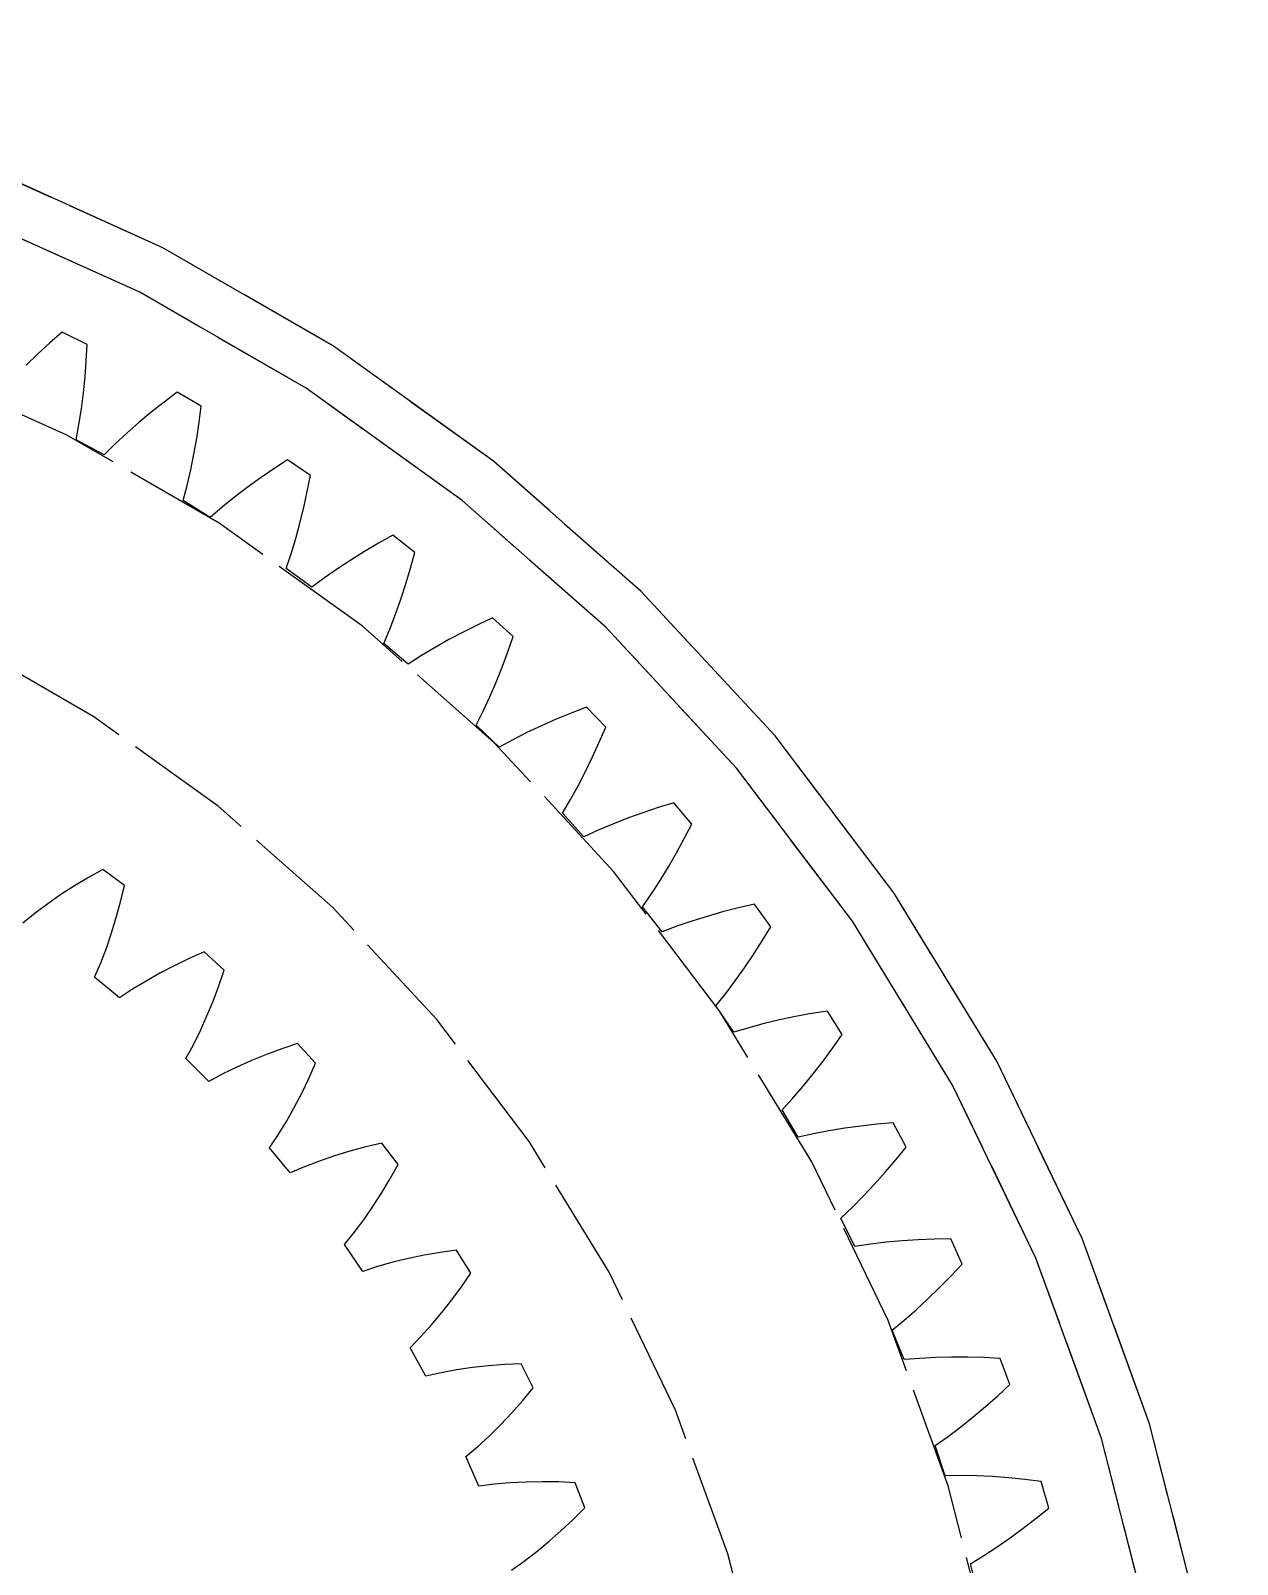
# Model space of a CAD drawing. Header units: millimetres. Extents: x -31 to 125, y -47 to 96.
# Drawn here: x 9.59 to 24.62, y 5.51 to 24.62 of the extents above; entities that cross this region are included whole.
import ezdxf

# ---------------------------------------------------------------- set-up
doc = ezdxf.new("R2010")
doc.units = ezdxf.units.MM
doc.linetypes.add('DASHED', pattern=[1.524, 1.27, -0.254])
doc.layers.add('HIDDEN', color=8, linetype='DASHED')
doc.layers.add('VISIBLE', color=7, linetype='CONTINUOUS')

msp = doc.modelspace()

# ---------------------------------------------------------------- linework, layer by layer
at = {"layer": 'HIDDEN'}
for points in [[(24.625, 0), (24.50263, 2.45186), (24.13675, 4.87935), (23.53098, 7.25835), (22.69135, 9.56521), (21.62621, 11.777), (20.34613, 13.87176), (18.86384, 15.82864), (17.19408, 17.62822), (15.35344, 19.2526), (13.3602, 20.68564), (11.23419, 21.91309), (8.99652, 22.92277), (6.66945, 23.70462), (4.27609, 24.25089), (1.84023, 24.55614), (-0.61392, 24.61735), (-3.06196, 24.43389), (-5.47958, 24.0076), (-7.84273, 23.34271)], [(24, 0), (23.88074, 2.38963), (23.52414, 4.75551), (22.93375, 7.07412), (22.11543, 9.32244), (21.07732, 11.4781), (19.82973, 13.51968), (18.38507, 15.4269), (16.75768, 17.1808), (14.96376, 18.76396), (13.02111, 20.16062), (10.94906, 21.35692), (8.76818, 22.34097), (6.50017, 23.10298), (4.16756, 23.63539), (1.79352, 23.93289), (-0.59834, 23.99254), (-2.98425, 23.81374), (-5.3405, 23.39827), (-7.64368, 22.75026)], [(22, 0), (21.89068, 2.19049), (21.56379, 4.35922), (21.0226, 6.48461), (20.27248, 8.54557), (19.32087, 10.52159), (18.17725, 12.39304), (16.85298, 14.14133), (15.36121, 15.74907), (13.71678, 17.20029), (11.93602, 18.48057), (10.03663, 19.57718), (8.0375, 20.47922), (5.95849, 21.17773), (3.82026, 21.66577), (1.64406, 21.93848), (-0.54848, 21.99316), (-2.73556, 21.82926), (-4.89546, 21.44841), (-7.00671, 20.8544)], [(22, 0), (21.89068, 2.19049), (21.56379, 4.35922), (21.0226, 6.48461), (20.27248, 8.54557), (19.32087, 10.52159), (18.17725, 12.39304), (16.85298, 14.14133), (15.36121, 15.74907), (13.71678, 17.20029), (11.93602, 18.48057), (10.03663, 19.57718), (8.0375, 20.47922), (5.95849, 21.17773), (3.82026, 21.66577), (1.64406, 21.93848), (-0.54848, 21.99316), (-2.73556, 21.82926), (-4.89546, 21.44841), (-7.00671, 20.8544)], [(9.98151, 20.85989), (9.82776, 20.72544)], [(9.98151, 20.85989), (9.82776, 20.72544)], [(10.29259, 20.70817), (9.98151, 20.85989)], [(10.29259, 20.70817), (9.98151, 20.85989)], [(9.82776, 20.72544), (9.67836, 20.58863)], [(9.82776, 20.72544), (9.67836, 20.58863)], [(10.2813, 20.50424), (10.29259, 20.70817)], [(10.2813, 20.50424), (10.29259, 20.70817)], [(9.67836, 20.58863), (9.53349, 20.44942)], [(9.67836, 20.58863), (9.53349, 20.44942)], [(10.26547, 20.30228), (10.2813, 20.50424)], [(10.26547, 20.30228), (10.2813, 20.50424)], [(10.24496, 20.10242), (10.26547, 20.30228)], [(10.24496, 20.10242), (10.26547, 20.30228)], [(10.21959, 19.90479), (10.24496, 20.10242)], [(10.21959, 19.90479), (10.24496, 20.10242)], [(11.4123, 20.11281), (11.24956, 19.98941)], [(11.4123, 20.11281), (11.24956, 19.98941)], [(11.71205, 19.93975), (11.4123, 20.11281)], [(11.71205, 19.93975), (11.4123, 20.11281)], [(10.18912, 19.70956), (10.21959, 19.90479)], [(10.18912, 19.70956), (10.21959, 19.90479)], [(11.24956, 19.98941), (11.09098, 19.86335)], [(11.24956, 19.98941), (11.09098, 19.86335)], [(11.68656, 19.7371), (11.71205, 19.93975)], [(11.68656, 19.7371), (11.71205, 19.93975)], [(10.15325, 19.51695), (10.18912, 19.70956)], [(10.15325, 19.51695), (10.18912, 19.70956)], [(10.93675, 19.73459), (10.7871, 19.60304)], [(10.93675, 19.73459), (10.7871, 19.60304)], [(11.09098, 19.86335), (10.93675, 19.73459)], [(11.09098, 19.86335), (10.93675, 19.73459)], [(11.65668, 19.53674), (11.68656, 19.7371)], [(11.65668, 19.53674), (11.68656, 19.7371)], [(10.50266, 19.33117), (10.15325, 19.51695)], [(10.50266, 19.33117), (10.15325, 19.51695)], [(10.7871, 19.60304), (10.64228, 19.46861)], [(10.7871, 19.60304), (10.64228, 19.46861)], [(11.62228, 19.3388), (11.65668, 19.53674)], [(11.62228, 19.3388), (11.65668, 19.53674)], [(10.64228, 19.46861), (10.50266, 19.33117)], [(10.64228, 19.46861), (10.50266, 19.33117)], [(11.58318, 19.14342), (11.62228, 19.3388)], [(11.58318, 19.14342), (11.62228, 19.3388)], [(19.125, 0), (19.02996, 1.90424), (18.7458, 3.78954), (18.27533, 5.63719), (17.62323, 7.42882), (16.79599, 9.14661), (15.80182, 10.7735), (14.6506, 12.29331), (13.35378, 13.69095), (11.92424, 14.95253), (10.3762, 16.0655), (8.72503, 17.0188), (6.98715, 17.80296), (5.17982, 18.41019), (3.32102, 18.83445), (1.42921, 19.07152), (-0.4768, 19.11906), (-2.37807, 18.97657), (-4.25571, 18.6455), (-6.09106, 18.12911)], [(19.125, 0), (19.02996, 1.90424), (18.7458, 3.78954), (18.27533, 5.63719), (17.62323, 7.42882), (16.79599, 9.14661), (15.80182, 10.7735), (14.6506, 12.29331), (13.35378, 13.69095), (11.92424, 14.95253), (10.3762, 16.0655), (8.72503, 17.0188), (6.98715, 17.80296), (5.17982, 18.41019), (3.32102, 18.83445), (1.42921, 19.07152), (-0.4768, 19.11906), (-2.37807, 18.97657), (-4.25571, 18.6455), (-6.09106, 18.12911)], [(11.53917, 18.9508), (11.58318, 19.14342)], [(11.53917, 18.9508), (11.58318, 19.14342)], [(12.61654, 19.15598), (12.44956, 19.0413)], [(12.61654, 19.15598), (12.44956, 19.0413)], [(12.7875, 19.26773), (12.61654, 19.15598)], [(12.7875, 19.26773), (12.61654, 19.15598)], [(13.07444, 19.07418), (12.7875, 19.26773)], [(13.07444, 19.07418), (12.7875, 19.26773)], [(11.48995, 18.76116), (11.53917, 18.9508)], [(11.48995, 18.76116), (11.53917, 18.9508)], [(12.28672, 18.92361), (12.12826, 18.80282)], [(12.28672, 18.92361), (12.12826, 18.80282)], [(12.44956, 19.0413), (12.28672, 18.92361)], [(12.44956, 19.0413), (12.28672, 18.92361)], [(13.03488, 18.87381), (13.07444, 19.07418)], [(13.03488, 18.87381), (13.07444, 19.07418)], [(11.82555, 18.55145), (11.48995, 18.76116)], [(11.82555, 18.55145), (11.48995, 18.76116)], [(12.12826, 18.80282), (11.97442, 18.67882)], [(12.12826, 18.80282), (11.97442, 18.67882)], [(12.9911, 18.67602), (13.03488, 18.87381)], [(12.9911, 18.67602), (13.03488, 18.87381)], [(11.97442, 18.67882), (11.82555, 18.55145)], [(11.97442, 18.67882), (11.82555, 18.55145)], [(12.94297, 18.48096), (12.9911, 18.67602)], [(12.94297, 18.48096), (12.9911, 18.67602)], [(12.89034, 18.28878), (12.94297, 18.48096)], [(12.89034, 18.28878), (12.94297, 18.48096)], [(12.833, 18.0997), (12.89034, 18.28878)], [(12.833, 18.0997), (12.89034, 18.28878)], [(13.92206, 18.22924), (13.74748, 18.12648)], [(13.92206, 18.22924), (13.74748, 18.12648)], [(14.1004, 18.32878), (13.92206, 18.22924)], [(14.1004, 18.32878), (13.92206, 18.22924)], [(14.37314, 18.11569), (14.1004, 18.32878)], [(14.37314, 18.11569), (14.1004, 18.32878)], [(12.77068, 17.91396), (12.833, 18.0997)], [(12.77068, 17.91396), (12.833, 18.0997)], [(13.57684, 18.02043), (13.41033, 17.91099)], [(13.57684, 18.02043), (13.41033, 17.91099)], [(13.74748, 18.12648), (13.57684, 18.02043)], [(13.74748, 18.12648), (13.57684, 18.02043)], [(14.3197, 17.91857), (14.37314, 18.11569)], [(14.3197, 17.91857), (14.37314, 18.11569)], [(13.09083, 17.68135), (12.77068, 17.91396)], [(13.09083, 17.68135), (12.77068, 17.91396)], [(13.24822, 17.79803), (13.09083, 17.68135)], [(13.24822, 17.79803), (13.09083, 17.68135)], [(13.41033, 17.91099), (13.24822, 17.79803)], [(13.41033, 17.91099), (13.24822, 17.79803)], [(14.26223, 17.72432), (14.3197, 17.91857)], [(14.26223, 17.72432), (14.3197, 17.91857)], [(14.20061, 17.53308), (14.26223, 17.72432)], [(14.20061, 17.53308), (14.26223, 17.72432)], [(14.13471, 17.34505), (14.20061, 17.53308)], [(14.13471, 17.34505), (14.20061, 17.53308)], [(14.06431, 17.16043), (14.13471, 17.34505)], [(14.06431, 17.16043), (14.13471, 17.34505)], [(15.15976, 17.21368), (14.97843, 17.12335)], [(15.15976, 17.21368), (14.97843, 17.12335)], [(15.34461, 17.30054), (15.15976, 17.21368)], [(15.34461, 17.30054), (15.15976, 17.21368)], [(15.60182, 17.06895), (15.34461, 17.30054)], [(15.60182, 17.06895), (15.34461, 17.30054)], [(13.98918, 16.97948), (14.06431, 17.16043)], [(13.98918, 16.97948), (14.06431, 17.16043)], [(14.80081, 17.02946), (14.62707, 16.9319)], [(14.80081, 17.02946), (14.62707, 16.9319)], [(14.97843, 17.12335), (14.80081, 17.02946)], [(14.97843, 17.12335), (14.80081, 17.02946)], [(15.53475, 16.87603), (15.60182, 17.06895)], [(15.53475, 16.87603), (15.60182, 17.06895)], [(14.29233, 16.72511), (13.98918, 16.97948)], [(14.29233, 16.72511), (13.98918, 16.97948)], [(14.45748, 16.83052), (14.29233, 16.72511)], [(14.45748, 16.83052), (14.29233, 16.72511)], [(14.62707, 16.9319), (14.45748, 16.83052)], [(14.62707, 16.9319), (14.45748, 16.83052)], [(15.46387, 16.68626), (15.53475, 16.87603)], [(15.46387, 16.68626), (15.53475, 16.87603)], [(15.38907, 16.49979), (15.46387, 16.68626)], [(15.38907, 16.49979), (15.46387, 16.68626)], [(15.3102, 16.31681), (15.38907, 16.49979)], [(15.3102, 16.31681), (15.38907, 16.49979)], [(15.22711, 16.13755), (15.3102, 16.31681)], [(15.22711, 16.13755), (15.3102, 16.31681)], [(15.13953, 15.96228), (15.22711, 16.13755)], [(15.13953, 15.96228), (15.22711, 16.13755)], [(16.32359, 16.11425), (16.13641, 16.03679)], [(16.32359, 16.11425), (16.13641, 16.03679)], [(16.51405, 16.18801), (16.32359, 16.11425)], [(16.51405, 16.18801), (16.32359, 16.11425)], [(16.75448, 15.93904), (16.51405, 16.18801)], [(16.75448, 15.93904), (16.51405, 16.18801)], [(15.4242, 15.68739), (15.13953, 15.96228)], [(15.4242, 15.68739), (15.13953, 15.96228)], [(15.77255, 15.87033), (15.5963, 15.78102)], [(15.77255, 15.87033), (15.5963, 15.78102)], [(15.95267, 15.95553), (15.77255, 15.87033)], [(15.95267, 15.95553), (15.77255, 15.87033)], [(16.13641, 16.03679), (15.95267, 15.95553)], [(16.13641, 16.03679), (15.95267, 15.95553)], [(16.67412, 15.75127), (16.75448, 15.93904)], [(16.67412, 15.75127), (16.75448, 15.93904)], [(15.5963, 15.78102), (15.4242, 15.68739)], [(15.5963, 15.78102), (15.4242, 15.68739)], [(16.59018, 15.56691), (16.67412, 15.75127)], [(16.59018, 15.56691), (16.67412, 15.75127)], [(16.50255, 15.38611), (16.59018, 15.56691)], [(16.50255, 15.38611), (16.59018, 15.56691)], [(16.41111, 15.20908), (16.50255, 15.38611)], [(16.41111, 15.20908), (16.50255, 15.38611)], [(16.31571, 15.03605), (16.41111, 15.20908)], [(16.31571, 15.03605), (16.41111, 15.20908)], [(16.21613, 14.86732), (16.31571, 15.03605)], [(16.21613, 14.86732), (16.31571, 15.03605)], [(17.4079, 14.93632), (17.21578, 14.87211)], [(17.4079, 14.93632), (17.21578, 14.87211)], [(17.60304, 14.99662), (17.4079, 14.93632)], [(17.60304, 14.99662), (17.4079, 14.93632)], [(17.82552, 14.73148), (17.60304, 14.99662)], [(17.82552, 14.73148), (17.60304, 14.99662)], [(16.48092, 14.57324), (16.21613, 14.86732)], [(16.48092, 14.57324), (16.21613, 14.86732)], [(16.84119, 14.73143), (16.65913, 14.65464)], [(16.84119, 14.73143), (16.65913, 14.65464)], [(17.02681, 14.80386), (16.84119, 14.73143)], [(17.02681, 14.80386), (16.84119, 14.73143)], [(17.21578, 14.87211), (17.02681, 14.80386)], [(17.21578, 14.87211), (17.02681, 14.80386)], [(17.73226, 14.54977), (17.82552, 14.73148)], [(17.73226, 14.54977), (17.82552, 14.73148)], [(16.65913, 14.65464), (16.48092, 14.57324)], [(16.65913, 14.65464), (16.48092, 14.57324)], [(17.63566, 14.37171), (17.73226, 14.54977)], [(17.63566, 14.37171), (17.73226, 14.54977)], [(17.53563, 14.19747), (17.63566, 14.37171)], [(17.53563, 14.19747), (17.63566, 14.37171)], [(10.48689, 14.16565), (10.30746, 14.06495)], [(10.48689, 14.16565), (10.30746, 14.06495)], [(10.75501, 13.96318), (10.48689, 14.16565)], [(10.75501, 13.96318), (10.48689, 14.16565)], [(17.43207, 14.02725), (17.53563, 14.19747)], [(17.43207, 14.02725), (17.53563, 14.19747)], [(10.13294, 13.96016), (9.96362, 13.85118)], [(10.13294, 13.96016), (9.96362, 13.85118)], [(10.30746, 14.06495), (10.13294, 13.96016)], [(10.30746, 14.06495), (10.13294, 13.96016)], [(10.70725, 13.76303), (10.75501, 13.96318)], [(10.70725, 13.76303), (10.75501, 13.96318)], [(17.32483, 13.86129), (17.43207, 14.02725)], [(17.32483, 13.86129), (17.43207, 14.02725)], [(9.96362, 13.85118), (9.79986, 13.73785)], [(9.96362, 13.85118), (9.79986, 13.73785)], [(10.65423, 13.5665), (10.70725, 13.76303)], [(10.65423, 13.5665), (10.70725, 13.76303)], [(17.21372, 13.69992), (17.32483, 13.86129)], [(17.21372, 13.69992), (17.32483, 13.86129)], [(9.6421, 13.61993), (9.49099, 13.49708)], [(9.6421, 13.61993), (9.49099, 13.49708)], [(9.79986, 13.73785), (9.6421, 13.61993)], [(9.79986, 13.73785), (9.6421, 13.61993)], [(17.45735, 13.38809), (17.21372, 13.69992)], [(17.45735, 13.38809), (17.21372, 13.69992)], [(18.018, 13.58007), (17.82778, 13.52076)], [(18.018, 13.58007), (17.82778, 13.52076)], [(18.21126, 13.63497), (18.018, 13.58007)], [(18.21126, 13.63497), (18.018, 13.58007)], [(18.40741, 13.68563), (18.21126, 13.63497)], [(18.40741, 13.68563), (18.21126, 13.63497)], [(18.60627, 13.73216), (18.40741, 13.68563)], [(18.60627, 13.73216), (18.40741, 13.68563)], [(18.80971, 13.45215), (18.60627, 13.73216)], [(18.80971, 13.45215), (18.60627, 13.73216)], [(10.59574, 13.37382), (10.65423, 13.5665)], [(10.59574, 13.37382), (10.65423, 13.5665)], [(17.64081, 13.45686), (17.45735, 13.38809)], [(17.64081, 13.45686), (17.45735, 13.38809)], [(17.82778, 13.52076), (17.64081, 13.45686)], [(17.82778, 13.52076), (17.64081, 13.45686)], [(18.704, 13.27739), (18.80971, 13.45215)], [(18.704, 13.27739), (18.80971, 13.45215)], [(10.53155, 13.18529), (10.59574, 13.37382)], [(10.53155, 13.18529), (10.59574, 13.37382)], [(18.59522, 13.1065), (18.704, 13.27739)], [(18.59522, 13.1065), (18.704, 13.27739)], [(10.3845, 12.82233), (10.46131, 13.00129)], [(10.3845, 12.82233), (10.46131, 13.00129)], [(10.46131, 13.00129), (10.53155, 13.18529)], [(10.46131, 13.00129), (10.53155, 13.18529)], [(11.56124, 13.05389), (11.3778, 12.96565)], [(11.56124, 13.05389), (11.3778, 12.96565)], [(11.7492, 13.13762), (11.56124, 13.05389)], [(11.7492, 13.13762), (11.56124, 13.05389)], [(11.99749, 12.91126), (11.7492, 13.13762)], [(11.99749, 12.91126), (11.7492, 13.13762)], [(18.48328, 12.93966), (18.59522, 13.1065)], [(18.48328, 12.93966), (18.59522, 13.1065)], [(10.69586, 12.56378), (10.3845, 12.82233)], [(10.69586, 12.56378), (10.3845, 12.82233)], [(11.19915, 12.87276), (11.02562, 12.77503)], [(11.19915, 12.87276), (11.02562, 12.77503)], [(11.3778, 12.96565), (11.19915, 12.87276)], [(11.3778, 12.96565), (11.19915, 12.87276)], [(11.93147, 12.71638), (11.99749, 12.91126)], [(11.93147, 12.71638), (11.99749, 12.91126)], [(18.36809, 12.77708), (18.48328, 12.93966)], [(18.36809, 12.77708), (18.48328, 12.93966)], [(10.85766, 12.67217), (10.69586, 12.56378)], [(10.85766, 12.67217), (10.69586, 12.56378)], [(11.02562, 12.77503), (10.85766, 12.67217)], [(11.02562, 12.77503), (10.85766, 12.67217)], [(11.86054, 12.52558), (11.93147, 12.71638)], [(11.86054, 12.52558), (11.93147, 12.71638)], [(18.12744, 12.46578), (18.24954, 12.61901)], [(18.12744, 12.46578), (18.24954, 12.61901)], [(18.24954, 12.61901), (18.36809, 12.77708)], [(18.24954, 12.61901), (18.36809, 12.77708)], [(11.78452, 12.33912), (11.86054, 12.52558)], [(11.78452, 12.33912), (11.86054, 12.52558)], [(18.34873, 12.13771), (18.12744, 12.46578)], [(18.34873, 12.13771), (18.12744, 12.46578)], [(11.70321, 12.15732), (11.78452, 12.33912)], [(11.70321, 12.15732), (11.78452, 12.33912)], [(18.72751, 12.24422), (18.53654, 12.19352)], [(18.72751, 12.24422), (18.53654, 12.19352)], [(18.9214, 12.29011), (18.72751, 12.24422)], [(18.9214, 12.29011), (18.72751, 12.24422)], [(19.11803, 12.3314), (18.9214, 12.29011)], [(19.11803, 12.3314), (18.9214, 12.29011)], [(19.31723, 12.36825), (19.11803, 12.3314)], [(19.31723, 12.36825), (19.11803, 12.3314)], [(19.51886, 12.4008), (19.31723, 12.36825)], [(19.51886, 12.4008), (19.31723, 12.36825)], [(19.70227, 12.10728), (19.51886, 12.4008)], [(19.70227, 12.10728), (19.51886, 12.4008)], [(11.61629, 11.98058), (11.70321, 12.15732)], [(11.61629, 11.98058), (11.70321, 12.15732)], [(18.53654, 12.19352), (18.34873, 12.13771)], [(18.53654, 12.19352), (18.34873, 12.13771)], [(19.58463, 11.94032), (19.70227, 12.10728)], [(19.58463, 11.94032), (19.70227, 12.10728)], [(11.5233, 11.80947), (11.61629, 11.98058)], [(11.5233, 11.80947), (11.61629, 11.98058)], [(12.52558, 11.86054), (12.33912, 11.78452)], [(12.52558, 11.86054), (12.33912, 11.78452)], [(12.71638, 11.93147), (12.52558, 11.86054)], [(12.71638, 11.93147), (12.52558, 11.86054)], [(12.91126, 11.99749), (12.71638, 11.93147)], [(12.91126, 11.99749), (12.71638, 11.93147)], [(13.13762, 11.7492), (12.91126, 11.99749)], [(13.13762, 11.7492), (12.91126, 11.99749)], [(19.46418, 11.77744), (19.58463, 11.94032)], [(19.46418, 11.77744), (19.58463, 11.94032)], [(11.80947, 11.5233), (11.5233, 11.80947)], [(11.80947, 11.5233), (11.5233, 11.80947)], [(12.15732, 11.70321), (11.98058, 11.61629)], [(12.15732, 11.70321), (11.98058, 11.61629)], [(12.33912, 11.78452), (12.15732, 11.70321)], [(12.33912, 11.78452), (12.15732, 11.70321)], [(13.05389, 11.56124), (13.13762, 11.7492)], [(13.05389, 11.56124), (13.13762, 11.7492)], [(19.34088, 11.61881), (19.46418, 11.77744)], [(19.34088, 11.61881), (19.46418, 11.77744)], [(11.98058, 11.61629), (11.80947, 11.5233)], [(11.98058, 11.61629), (11.80947, 11.5233)], [(12.96565, 11.3778), (13.05389, 11.56124)], [(12.96565, 11.3778), (13.05389, 11.56124)], [(19.21463, 11.46466), (19.34088, 11.61881)], [(19.21463, 11.46466), (19.34088, 11.61881)], [(12.87276, 11.19915), (12.96565, 11.3778)], [(12.87276, 11.19915), (12.96565, 11.3778)], [(18.95286, 11.17091), (19.08534, 11.31525)], [(18.95286, 11.17091), (19.08534, 11.31525)], [(19.08534, 11.31525), (19.21463, 11.46466)], [(19.08534, 11.31525), (19.21463, 11.46466)], [(12.77503, 11.02562), (12.87276, 11.19915)], [(12.77503, 11.02562), (12.87276, 11.19915)], [(19.15072, 10.8282), (18.95286, 11.17091)], [(19.15072, 10.8282), (18.95286, 11.17091)], [(12.67217, 10.85766), (12.77503, 11.02562)], [(12.67217, 10.85766), (12.77503, 11.02562)], [(19.536, 10.90803), (19.34196, 10.87077)], [(19.536, 10.90803), (19.34196, 10.87077)], [(19.73263, 10.94028), (19.536, 10.90803)], [(19.73263, 10.94028), (19.536, 10.90803)], [(19.93165, 10.96776), (19.73263, 10.94028)], [(19.93165, 10.96776), (19.73263, 10.94028)], [(20.13294, 10.99062), (19.93165, 10.96776)], [(20.13294, 10.99062), (19.93165, 10.96776)], [(20.33635, 11.00903), (20.13294, 10.99062)], [(20.33635, 11.00903), (20.13294, 10.99062)], [(20.49884, 10.70343), (20.33635, 11.00903)], [(20.49884, 10.70343), (20.33635, 11.00903)], [(12.56378, 10.69586), (12.67217, 10.85766)], [(12.56378, 10.69586), (12.67217, 10.85766)], [(13.76303, 10.70725), (13.5665, 10.65423)], [(13.76303, 10.70725), (13.5665, 10.65423)], [(13.96318, 10.75501), (13.76303, 10.70725)], [(13.96318, 10.75501), (13.76303, 10.70725)], [(14.16565, 10.48689), (13.96318, 10.75501)], [(14.16565, 10.48689), (13.96318, 10.75501)], [(19.34196, 10.87077), (19.15072, 10.8282)], [(19.34196, 10.87077), (19.15072, 10.8282)], [(20.36983, 10.54508), (20.49884, 10.70343)], [(20.36983, 10.54508), (20.49884, 10.70343)], [(12.82233, 10.3845), (12.56378, 10.69586)], [(12.82233, 10.3845), (12.56378, 10.69586)], [(13.18529, 10.53155), (13.00129, 10.46131)], [(13.18529, 10.53155), (13.00129, 10.46131)], [(13.37382, 10.59574), (13.18529, 10.53155)], [(13.37382, 10.59574), (13.18529, 10.53155)], [(13.5665, 10.65423), (13.37382, 10.59574)], [(13.5665, 10.65423), (13.37382, 10.59574)], [(20.23832, 10.391), (20.36983, 10.54508)], [(20.23832, 10.391), (20.36983, 10.54508)], [(13.00129, 10.46131), (12.82233, 10.3845)], [(13.00129, 10.46131), (12.82233, 10.3845)], [(14.06495, 10.30746), (14.16565, 10.48689)], [(14.06495, 10.30746), (14.16565, 10.48689)], [(20.10425, 10.24136), (20.23832, 10.391)], [(20.10425, 10.24136), (20.23832, 10.391)], [(13.85118, 9.96362), (13.96016, 10.13294)], [(13.85118, 9.96362), (13.96016, 10.13294)], [(13.96016, 10.13294), (14.06495, 10.30746)], [(13.96016, 10.13294), (14.06495, 10.30746)], [(19.96756, 10.09639), (20.10425, 10.24136)], [(19.96756, 10.09639), (20.10425, 10.24136)], [(13.73785, 9.79986), (13.85118, 9.96362)], [(13.73785, 9.79986), (13.85118, 9.96362)], [(19.68593, 9.82161), (19.82816, 9.95636)], [(19.68593, 9.82161), (19.82816, 9.95636)], [(19.82816, 9.95636), (19.96756, 10.09639)], [(19.82816, 9.95636), (19.96756, 10.09639)], [(13.61993, 9.6421), (13.73785, 9.79986)], [(13.61993, 9.6421), (13.73785, 9.79986)], [(19.85941, 9.46594), (19.68593, 9.82161)], [(19.85941, 9.46594), (19.68593, 9.82161)], [(13.49708, 9.49099), (13.61993, 9.6421)], [(13.49708, 9.49099), (13.61993, 9.6421)], [(20.85056, 9.55945), (20.64817, 9.55068)], [(20.85056, 9.55945), (20.64817, 9.55068)], [(21.05476, 9.56362), (20.85056, 9.55945)], [(21.05476, 9.56362), (20.85056, 9.55945)], [(21.19554, 9.24743), (21.05476, 9.56362)], [(21.19554, 9.24743), (21.05476, 9.56362)], [(13.72579, 9.15711), (13.49708, 9.49099)], [(13.72579, 9.15711), (13.49708, 9.49099)], [(14.69226, 9.39169), (14.49168, 9.35702)], [(14.69226, 9.39169), (14.49168, 9.35702)], [(14.89596, 9.42078), (14.69226, 9.39169)], [(14.89596, 9.42078), (14.69226, 9.39169)], [(15.07283, 9.13511), (14.89596, 9.42078)], [(15.07283, 9.13511), (14.89596, 9.42078)], [(20.05315, 9.49506), (19.85941, 9.46594)], [(20.05315, 9.49506), (19.85941, 9.46594)], [(20.24932, 9.5187), (20.05315, 9.49506)], [(20.24932, 9.5187), (20.05315, 9.49506)], [(20.44772, 9.53716), (20.24932, 9.5187)], [(20.44772, 9.53716), (20.24932, 9.5187)], [(20.64817, 9.55068), (20.44772, 9.53716)], [(20.64817, 9.55068), (20.44772, 9.53716)], [(13.91108, 9.21708), (13.72579, 9.15711)], [(13.91108, 9.21708), (13.72579, 9.15711)], [(14.10078, 9.27004), (13.91108, 9.21708)], [(14.10078, 9.27004), (13.91108, 9.21708)], [(14.29443, 9.31656), (14.10078, 9.27004)], [(14.29443, 9.31656), (14.10078, 9.27004)], [(14.49168, 9.35702), (14.29443, 9.31656)], [(14.49168, 9.35702), (14.29443, 9.31656)], [(21.0558, 9.09847), (21.19554, 9.24743)], [(21.0558, 9.09847), (21.19554, 9.24743)], [(14.956, 8.96574), (15.07283, 9.13511)], [(14.956, 8.96574), (15.07283, 9.13511)], [(20.91386, 8.95393), (21.0558, 9.09847)], [(20.91386, 8.95393), (21.0558, 9.09847)], [(14.71142, 8.6431), (14.83555, 8.80164)], [(14.71142, 8.6431), (14.83555, 8.80164)], [(14.83555, 8.80164), (14.956, 8.96574)], [(14.83555, 8.80164), (14.956, 8.96574)], [(20.62321, 8.67893), (20.76968, 8.81401)], [(20.62321, 8.67893), (20.76968, 8.81401)], [(20.76968, 8.81401), (20.91386, 8.95393)], [(20.76968, 8.81401), (20.91386, 8.95393)], [(14.58346, 8.49049), (14.71142, 8.6431)], [(14.58346, 8.49049), (14.71142, 8.6431)], [(20.47438, 8.54896), (20.62321, 8.67893)], [(20.47438, 8.54896), (20.62321, 8.67893)], [(14.45149, 8.34428), (14.58346, 8.49049)], [(14.45149, 8.34428), (14.58346, 8.49049)], [(20.3231, 8.42447), (20.47438, 8.54896)], [(20.3231, 8.42447), (20.47438, 8.54896)], [(20.47134, 8.05755), (20.3231, 8.42447)], [(20.47134, 8.05755), (20.3231, 8.42447)], [(14.31522, 8.20515), (14.45149, 8.34428)], [(14.31522, 8.20515), (14.45149, 8.34428)], [(14.51215, 7.85159), (14.31522, 8.20515)], [(14.51215, 7.85159), (14.31522, 8.20515)], [(20.66665, 8.07309), (20.47134, 8.05755)], [(20.66665, 8.07309), (20.47134, 8.05755)], [(20.86399, 8.08299), (20.66665, 8.07309)], [(20.86399, 8.08299), (20.66665, 8.07309)], [(21.06318, 8.08756), (20.86399, 8.08299)], [(21.06318, 8.08756), (20.86399, 8.08299)], [(21.2641, 8.08707), (21.06318, 8.08756)], [(21.2641, 8.08707), (21.06318, 8.08756)], [(21.4666, 8.0817), (21.2641, 8.08707)], [(21.4666, 8.0817), (21.2641, 8.08707)], [(21.67059, 8.07161), (21.4666, 8.0817)], [(21.67059, 8.07161), (21.4666, 8.0817)], [(21.78897, 7.74637), (21.67059, 8.07161)], [(21.78897, 7.74637), (21.67059, 8.07161)], [(14.70218, 7.89421), (14.51215, 7.85159)], [(14.70218, 7.89421), (14.51215, 7.85159)], [(14.89596, 7.92944), (14.70218, 7.89421)], [(14.89596, 7.92944), (14.70218, 7.89421)], [(15.09307, 7.9579), (14.89596, 7.92944)], [(15.09307, 7.9579), (14.89596, 7.92944)], [(15.29322, 7.97998), (15.09307, 7.9579)], [(15.29322, 7.97998), (15.09307, 7.9579)], [(15.49615, 7.99599), (15.29322, 7.97998)], [(15.49615, 7.99599), (15.29322, 7.97998)], [(15.70166, 8.00616), (15.49615, 7.99599)], [(15.70166, 8.00616), (15.49615, 7.99599)], [(15.85142, 7.7054), (15.70166, 8.00616)], [(15.85142, 7.7054), (15.70166, 8.00616)], [(15.71945, 7.54753), (15.85142, 7.7054)], [(15.71945, 7.54753), (15.85142, 7.7054)], [(21.63919, 7.60753), (21.78897, 7.74637)], [(21.63919, 7.60753), (21.78897, 7.74637)], [(15.58438, 7.39524), (15.71945, 7.54753)], [(15.58438, 7.39524), (15.71945, 7.54753)], [(21.33392, 7.34372), (21.48751, 7.47324)], [(21.33392, 7.34372), (21.48751, 7.47324)], [(21.48751, 7.47324), (21.63919, 7.60753)], [(21.48751, 7.47324), (21.63919, 7.60753)], [(15.44615, 7.24883), (15.58438, 7.39524)], [(15.44615, 7.24883), (15.58438, 7.39524)], [(21.17839, 7.21918), (21.33392, 7.34372)], [(21.17839, 7.21918), (21.33392, 7.34372)], [(15.15976, 6.97527), (15.30465, 7.10867)], [(15.15976, 6.97527), (15.30465, 7.10867)], [(15.30465, 7.10867), (15.44615, 7.24883)], [(15.30465, 7.10867), (15.44615, 7.24883)], [(20.86125, 6.98628), (21.02086, 7.09992)], [(20.86125, 6.98628), (21.02086, 7.09992)], [(21.02086, 7.09992), (21.17839, 7.21918)], [(21.02086, 7.09992), (21.17839, 7.21918)], [(15.01123, 6.84931), (15.15976, 6.97527)], [(15.01123, 6.84931), (15.15976, 6.97527)], [(20.98354, 6.60992), (20.86125, 6.98628)], [(20.98354, 6.60992), (20.86125, 6.98628)], [(15.1747, 6.47908), (15.01123, 6.84931)], [(15.1747, 6.47908), (15.01123, 6.84931)], [(15.36785, 6.50399), (15.1747, 6.47908)], [(15.36785, 6.50399), (15.1747, 6.47908)], [(15.56405, 6.52119), (15.36785, 6.50399)], [(15.56405, 6.52119), (15.36785, 6.50399)], [(15.76295, 6.53134), (15.56405, 6.52119)], [(15.76295, 6.53134), (15.56405, 6.52119)], [(15.96428, 6.53486), (15.76295, 6.53134)], [(15.96428, 6.53486), (15.76295, 6.53134)], [(16.16782, 6.53208), (15.96428, 6.53486)], [(16.16782, 6.53208), (15.96428, 6.53486)], [(16.37339, 6.52324), (16.16782, 6.53208)], [(16.37339, 6.52324), (16.16782, 6.53208)], [(16.49476, 6.20995), (16.37339, 6.52324)], [(16.49476, 6.20995), (16.37339, 6.52324)], [(21.17945, 6.6118), (20.98354, 6.60992)], [(21.17945, 6.6118), (20.98354, 6.60992)], [(21.377, 6.6079), (21.17945, 6.6118)], [(21.377, 6.6079), (21.17945, 6.6118)], [(21.57604, 6.59857), (21.377, 6.6079)], [(21.57604, 6.59857), (21.377, 6.6079)], [(21.77642, 6.58406), (21.57604, 6.59857)], [(21.77642, 6.58406), (21.57604, 6.59857)], [(21.97806, 6.56458), (21.77642, 6.58406)], [(21.97806, 6.56458), (21.77642, 6.58406)], [(22.18085, 6.54029), (21.97806, 6.56458)], [(22.18085, 6.54029), (21.97806, 6.56458)], [(22.27626, 6.20758), (22.18085, 6.54029)], [(22.27626, 6.20758), (22.18085, 6.54029)], [(16.3488, 6.06492), (16.49476, 6.20995)], [(16.3488, 6.06492), (16.49476, 6.20995)], [(22.11715, 6.07952), (22.27626, 6.20758)], [(22.11715, 6.07952), (22.27626, 6.20758)], [(16.04909, 5.79272), (16.20025, 5.92575)], [(16.04909, 5.79272), (16.20025, 5.92575)], [(16.20025, 5.92575), (16.3488, 6.06492)], [(16.20025, 5.92575), (16.3488, 6.06492)], [(21.79422, 5.83765), (21.95648, 5.95615)], [(21.79422, 5.83765), (21.95648, 5.95615)], [(21.95648, 5.95615), (22.11715, 6.07952)], [(21.95648, 5.95615), (22.11715, 6.07952)], [(15.89527, 5.66622), (16.04909, 5.79272)], [(15.89527, 5.66622), (16.04909, 5.79272)], [(21.63038, 5.72427), (21.79422, 5.83765)], [(21.63038, 5.72427), (21.79422, 5.83765)], [(15.57917, 5.43503), (15.73869, 5.54675)], [(15.57917, 5.43503), (15.73869, 5.54675)], [(15.73869, 5.54675), (15.89527, 5.66622)], [(15.73869, 5.54675), (15.89527, 5.66622)], [(21.29777, 5.51405), (21.46491, 5.61628)], [(21.29777, 5.51405), (21.46491, 5.61628)], [(21.46491, 5.61628), (21.63038, 5.72427)], [(21.46491, 5.61628), (21.63038, 5.72427)], [(21.39351, 5.13008), (21.29777, 5.51405)], [(21.39351, 5.13008), (21.29777, 5.51405)]]:
    msp.add_lwpolyline(points, dxfattribs=at)
at = {"layer": 'VISIBLE'}
for points in [[(24.625, 0), (24.50263, 2.45186), (24.13675, 4.87935), (23.53098, 7.25835), (22.69135, 9.56521), (21.62621, 11.777), (20.34613, 13.87176), (18.86384, 15.82864), (17.19408, 17.62822), (15.35344, 19.2526), (13.3602, 20.68564), (11.23419, 21.91309), (8.99652, 22.92277), (6.66945, 23.70462), (4.27609, 24.25089), (1.84023, 24.55614), (-0.61392, 24.61735), (-3.06196, 24.43389), (-5.47958, 24.0076), (-7.84273, 23.34271)], [(24, 0), (23.88074, 2.38963), (23.52414, 4.75551), (22.93375, 7.07412), (22.11543, 9.32244), (21.07732, 11.4781), (19.82973, 13.51968), (18.38507, 15.4269), (16.75768, 17.1808), (14.96376, 18.76396), (13.02111, 20.16062), (10.94906, 21.35692), (8.76818, 22.34097), (6.50017, 23.10298), (4.16756, 23.63539), (1.79352, 23.93289), (-0.59834, 23.99254), (-2.98425, 23.81374), (-5.3405, 23.39827), (-7.64368, 22.75026)]]:
    msp.add_lwpolyline(points, dxfattribs=at)

doc.saveas('drawing.dxf')
